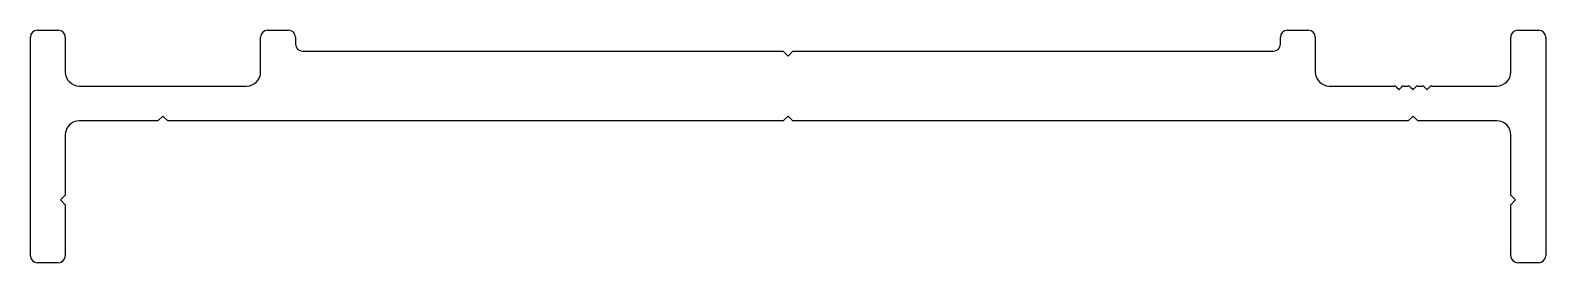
# Model space of a CAD drawing. Extents: x -57 to 52, y -8 to 9.
import ezdxf

# ---------------------------------------------------------------- set-up
doc = ezdxf.new("R2010")
doc.units = 0
doc.header["$MEASUREMENT"] = 0
doc.layers.get('0').update_dxf_attribs({"linetype": 'CONTINUOUS'})

msp = doc.modelspace()

# ---------------------------------------------------------------- linework, layer by layer
at = {"linetype": 'Continuous'}
for p, q in [((-56.04, 8.71), (-54.54, 8.71)), ((-39.55, 8.71), (-38.05, 8.71)), ((33.48, 8.71), (34.98, 8.71)), ((49.98, 8.71), (51.48, 8.71)), ((-56.54, -7.46), (-56.54, 8.21)), ((-54.04, 8.21), (-54.04, 5.71)), ((-40.05, 5.71), (-40.05, 8.21)), ((-37.55, 8.21), (-37.55, 7.71)), ((32.98, 7.71), (32.98, 8.21)), ((35.48, 8.21), (35.48, 5.71)), ((49.48, 5.71), (49.48, 8.21)), ((51.98, 8.21), (51.98, -7.46)), ((-37.05, 7.21), (-2.63, 7.21)), ((-2.63, 7.21), (-2.28, 6.86)), ((-2.28, 6.86), (-1.93, 7.21)), ((-1.93, 7.21), (32.48, 7.21)), ((-53.04, 4.71), (-41.05, 4.71)), ((36.48, 4.71), (41.13, 4.71)), ((41.3, 4.64), (41.48, 4.47)), ((41.49, 4.47), (41.66, 4.64)), ((41.84, 4.71), (42.13, 4.71)), ((42.3, 4.64), (42.48, 4.47)), ((42.49, 4.47), (42.66, 4.64)), ((42.83, 4.71), (43.13, 4.71)), ((43.3, 4.64), (43.48, 4.47)), ((43.49, 4.47), (43.66, 4.64)), ((43.83, 4.71), (48.48, 4.71)), ((-47.4, 2.21), (-53.04, 2.21)), ((-47.05, 2.56), (-47.4, 2.21)), ((-46.7, 2.21), (-47.05, 2.56)), ((-2.63, 2.21), (-46.7, 2.21)), ((-2.28, 2.56), (-2.63, 2.21)), ((-1.93, 2.21), (-2.28, 2.56)), ((42.13, 2.21), (-1.93, 2.21)), ((42.48, 2.56), (42.13, 2.21)), ((42.83, 2.21), (42.48, 2.56)), ((48.48, 2.21), (42.83, 2.21)), ((-54.04, 1.21), (-54.04, -3.11)), ((49.48, -3.11), (49.48, 1.21)), ((-54.04, -3.11), (-54.39, -3.46)), ((49.83, -3.46), (49.48, -3.11)), ((-54.39, -3.46), (-54.04, -3.81)), ((-54.04, -3.81), (-54.04, -7.46)), ((49.48, -3.81), (49.83, -3.46)), ((49.48, -7.46), (49.48, -3.81)), ((-54.54, -7.96), (-56.04, -7.96)), ((51.48, -7.96), (49.98, -7.96))]:
    msp.add_line(p, q, dxfattribs=at)
for centre, radius, start, end in [((-56.04, 8.21), 0.5, 90, 180), ((-54.54, 8.21), 0.5, 0, 90), ((-39.55, 8.21), 0.5, 90, 180), ((-38.05, 8.21), 0.5, 0, 90), ((33.48, 8.21), 0.5, 90, 180), ((34.98, 8.21), 0.5, 0, 90), ((49.98, 8.21), 0.5, 90, 180), ((51.48, 8.21), 0.5, 360, 90), ((-37.05, 7.71), 0.5, 180, 270), ((32.48, 7.71), 0.5, 270, 360), ((-53.04, 5.71), 1, 180, 270), ((-41.05, 5.71), 1, 270, 360), ((36.48, 5.71), 1, 180, 270), ((48.48, 5.71), 1, 270, 0), ((41.13, 4.46), 0.25, 45, 90), ((41.48, 4.47), 0.008, 225, 315), ((41.84, 4.46), 0.25, 90, 135), ((42.13, 4.46), 0.25, 45, 90), ((42.48, 4.47), 0.008, 225, 315), ((42.83, 4.46), 0.25, 90, 135), ((43.13, 4.46), 0.25, 45, 90), ((43.48, 4.47), 0.008, 225, 315), ((43.83, 4.46), 0.25, 90, 135), ((-53.04, 1.21), 1, 90, 180), ((48.48, 1.21), 1, 360, 90), ((-56.04, -7.46), 0.5, 180, 270), ((-54.54, -7.46), 0.5, 270, 0), ((49.98, -7.46), 0.5, 180, 270), ((51.48, -7.46), 0.5, 270, 360)]:
    msp.add_arc(centre, radius, start, end, dxfattribs=at)

doc.saveas('drawing.dxf')
